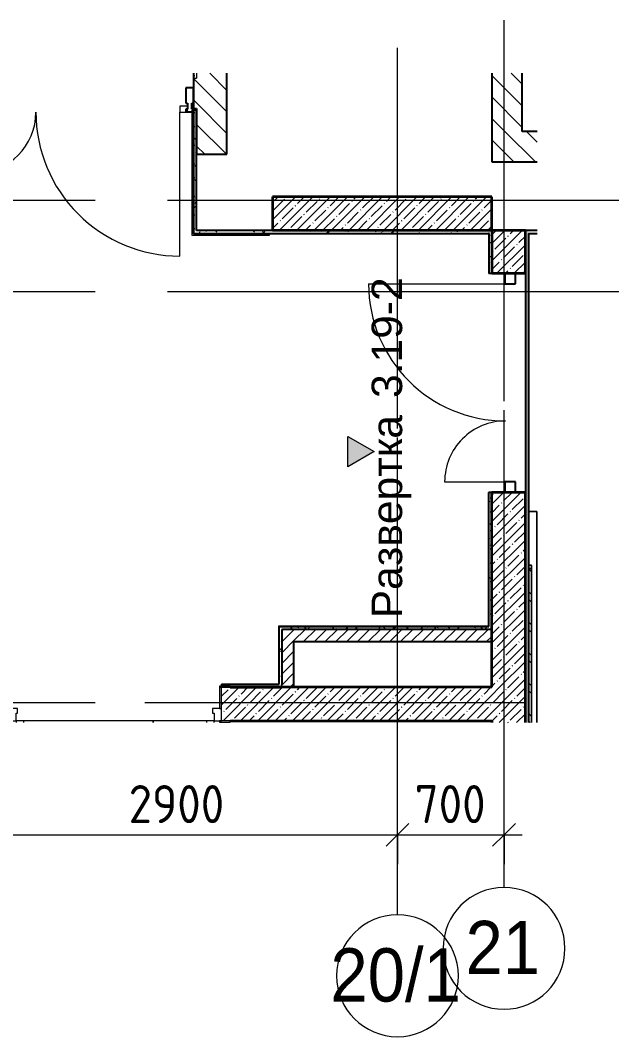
# Model space of a CAD drawing. Header units: millimetres. Extents: x 35124 to 170704, y -1987 to 12522.
# Drawn here: x 72382 to 76313, y 5606 to 12280 of the extents above; entities that cross this region are included whole.
import ezdxf

# ---------------------------------------------------------------- set-up
doc = ezdxf.new("R2010")
doc.units = ezdxf.units.MM
doc.linetypes.add('Осевая', pattern=[3175, 635, -476.25, 1587.5, -476.25])
for name, color, linetype, lineweight in [('A-ANNO-DIMS', 7, 'Continuous', 9), ('A-ANNO-DIMS-100', 7, 'Continuous', 9), ('A-DOOR', 7, 'Continuous', 9), ('A-DOOR-1', 7, 'Continuous', 13), ('A-DOOR-FRAM', 7, 'Continuous', 13), ('A-GLAZ-CWMG', 7, 'Continuous', 9), ('A-GLAZ-CWMG-1', 7, 'Continuous', 25), ('A-WALL', 7, 'Continuous', 9), ('G-ANNO-SYMB', 7, 'Continuous', 9), ('I-FURN', 7, 'Continuous', 9), ('I-WALL', 7, 'Continuous', 9), ('S-STRS-1', 7, 'Continuous', 9), ('Оси', 7, 'Continuous', 9), ('Оси-1', 7, 'Continuous', 20), ('Оси-2', 7, 'Осевая', 9)]:
    doc.layers.add(name, color=color, linetype=linetype, lineweight=lineweight)
for name, color, linetype, lineweight, true_color in [('A-WALL-1', 7, 'Continuous', 25, 0x3c3c3c), ('A-WALL-2', 7, 'Continuous', 35, 0x3c3c3c), ('A-WALL-FNSH-1', 7, 'Continuous', 13, 0x3c3c3c), ('I-FURN-1', 7, 'Continuous', 9, 0xf0f0f0)]:
    doc.layers.add(name, color=color, linetype=linetype, lineweight=lineweight, true_color=true_color)
doc.styles.add('Arial', font='arial.ttf', dxfattribs={"width": 0.9, "height": 350})
doc.styles.add('Arial_1', font='arial.ttf', dxfattribs={"height": 200})
doc.styles.add('ISOCPEUR', font='isocpeur.ttf', dxfattribs={"width": 0.9, "height": 250})
doc.dimstyles.new('ISO-2_5_0_9К_БОЛЬШОЙ', dxfattribs={"dimscale": 304.8, "dimtxt": 248.995294, "dimasz": 0.492126, "dimexe": 0.393701, "dimexo": 0.984252, "dimgap": 0, "dimtad": 1, "dimdec": 0, "dimrnd": 10, "dimzin": 0, "dimdsep": 46, "dimtxsty": 'ISOCPEUR', "dimblk1": 'OBLIQUE', "dimblk2": 'OBLIQUE', "dimsah": 1, "dimcen": 0.09, "dimdle": 0.393701, "dimazin": 0, "dimtfac": 1, "dimtdec": 4, "dimtix": 1, "dimtmove": 0, "dimatfit": 3, "dimfxl": 1, "dimtvp": 1, "dimtolj": 1, "dimtzin": 0, "dimarcsym": 2})
pattern_1 = [(45, (0, 0), (-57.02463, 57.02463), []), (45, (57.025, 0), (-57.02463, 57.02463), [100.806, -20.161, 3.353, -16.808])]
pattern_2 = [(135, (0, 0), (-70.71068, -70.71068), [])]
pattern_3 = [(45, (0, 0), (-35.35534, 35.35534), [])]
pattern_4 = [(0, (0, 0), (121.92, 30.48), [10.058, -81.382, 10.058, -81.382, -487.68]), (0, (0, 0), (121.92, 30.48), [-182.88, 10.058, -172.822, 10.058, -81.382, -213.36]), (0, (0, 0), (121.92, 30.48), [-457.2, 10.058, -50.902, 10.058, -142.342]), (120, (45.72, 15.24), (-87.356454, 90.345817), [10.058, -81.382, 10.058, -81.382, -487.68]), (120, (45.72, 15.24), (-87.356454, 90.345817), [-182.88, 10.058, -172.822, 10.058, -81.382, -213.36]), (120, (45.72, 15.24), (-87.356454, 90.345817), [-457.2, 10.058, -50.902, 10.058, -142.342]), (240, (60.96, 76.2), (-34.563546, -120.825817), [10.058, -81.382, 10.058, -81.382, -487.68]), (240, (60.96, 76.2), (-34.563546, -120.825817), [-182.88, 10.058, -172.822, 10.058, -81.382, -213.36]), (240, (60.96, 76.2), (-34.563546, -120.825817), [-457.2, 10.058, -50.902, 10.058, -142.342])]

# ---------------------------------------------------------------- blocks, each defined once
blk = doc.blocks.new('110_Дверь_СКБ_2Ст - Д-1 Лестничная клетка EIS60-24319353-План разверток пом_3_19_ Этаж 3')
at = {"layer": 'A-DOOR'}
for centre, radius, start, end in [((-637.5, 110), 400, 360, 1.50328), ((662.5, 110), 900, 179.3339, 180)]:
    blk.add_arc(centre, radius, start, end, dxfattribs=at)
at = {"layer": 'A-DOOR-1'}
for p, q in [((-637.5, 120.4), (-637.5, 110)), ((-637.5, 110), (-587.5, 110)), ((-587.5, 110), (-587.5, 120.4)), ((612.5, 120.4), (612.5, 110)), ((612.5, 110), (662.5, 110)), ((662.5, 110), (662.5, 120.4))]:
    blk.add_line(p, q, dxfattribs=at)
at = {"layer": 'A-DOOR-FRAM'}
for p, q in [((-672.5, 118), (-742.5, 118)), ((-742.5, 118), (-742.5, 110)), ((-742.5, 110), (-672.5, 110)), ((-637.5, 110), (-687.5, 110)), ((-687.5, 110), (-687.5, 30)), ((-672.5, 110), (-672.5, 118)), ((-637.5, 60), (-637.5, 110)), ((662.5, 110), (662.5, 60)), ((712.5, 110), (662.5, 110)), ((767.5, 118), (697.5, 118)), ((697.5, 118), (697.5, 110)), ((697.5, 110), (767.5, 110)), ((712.5, 30), (712.5, 110)), ((767.5, 110), (767.5, 118)), ((-687.5, 30), (-627.5, 30)), ((-672.5, 30), (-687.5, 30)), ((-687.5, 30), (-687.5, -110)), ((-672.5, -110), (-672.5, 30)), ((-627.5, 60), (-637.5, 60)), ((-627.5, 30), (-627.5, 60)), ((662.5, 60), (652.5, 60)), ((652.5, 60), (652.5, 30)), ((652.5, 30), (712.5, 30)), ((712.5, 30), (697.5, 30)), ((697.5, 30), (697.5, -110)), ((712.5, -110), (712.5, 30)), ((-672.5, -110), (-742.5, -110)), ((-742.5, -110), (-742.5, -118)), ((-742.5, -118), (-672.5, -118)), ((-687.5, -110), (-672.5, -110)), ((-672.5, -118), (-672.5, -110)), ((697.5, -110), (712.5, -110)), ((767.5, -110), (697.5, -110)), ((697.5, -110), (697.5, -118)), ((697.5, -118), (767.5, -118)), ((767.5, -118), (767.5, -110))]:
    blk.add_line(p, q, dxfattribs=at)
blk = doc.blocks.new('Зеркало обычное - Доска-32858920-План разверток пом_3_19_ Этаж 3')
at = {"layer": 'I-FURN'}
h = blk.add_hatch(dxfattribs=at)
h.set_pattern_fill('FP_12', color=256, style=0, pattern_type=2)
h.set_pattern_definition([(45, (50, 50), (-200, 0), [141.421, -141.421]), (45, (100, 50), (-200, 0), [70.711, -212.132]), (45, (50, 100), (-200, 0), [70.711, -212.132])])
h.paths.add_polyline_path([(993.4, 40), (2005, 40), (2005, 60), (993.4, 60)])
at = {"layer": 'I-FURN-1'}
for p, q in [((2005, 60), (993.4, 60)), ((993.4, 60), (2005, 60)), ((2025, 60), (993.4, 60)), ((993.4, 60), (2005, 60)), ((2005, 60), (993.4, 60)), ((993.4, 60), (2005, 60)), ((993.4, 40), (2005, 40)), ((2005, 40), (993.4, 40)), ((993.4, 40), (2025, 40)), ((2005, 40), (993.4, 40)), ((993.4, 40), (2005, 40)), ((2005, 40), (993.4, 40)), ((2005, 40), (2005, 60)), ((2005, 60), (2005, 40)), ((2005, 60), (2025, 60)), ((2005, 60), (2005, 40)), ((2005, 40), (2005, 60)), ((2025, 40), (2005, 40)), ((2025, 40), (2025, 60)), ((2025, 60), (2025, 40))]:
    blk.add_line(p, q, dxfattribs=at)
blk = doc.blocks.new('Прямоугольный импост - 50 x 70 мм-32306832-План разверток пом_3_19_ Этаж 3')
at = {"layer": 'A-GLAZ-CWMG-1'}
for p, q in [((-70, 35), (0, 35)), ((-70, -35), (-70, 35)), ((0, 35), (0, -35)), ((0, -35), (-70, -35))]:
    blk.add_line(p, q, dxfattribs=at)
blk = doc.blocks.new('Дверь_Витражная_остекление_ - ДВН_ДАО_Главный вход_1200 в свету Д-22 _п_-32306833-План разверток пом_3_19_ Этаж 3')
at = {"layer": 'A-DOOR'}
for p, q in [((-650, -930), (-650, -35)), ((650, -430), (650, -35))]:
    blk.add_line(p, q, dxfattribs=at)
for centre, radius, start, end in [((-650, -30), 900, 270, 0), ((650, -30), 400, 180, 270)]:
    blk.add_arc(centre, radius, start, end, dxfattribs=at)
blk = doc.blocks.new('Прямоугольный импост - 50 x 70 мм-32306835-План разверток пом_3_19_ Этаж 3')
at = {"layer": 'A-GLAZ-CWMG-1'}
for p, q in [((0, 35), (-70, 35)), ((-70, 35), (-70, -35)), ((0, -35), (0, 35)), ((-70, -35), (0, -35))]:
    blk.add_line(p, q, dxfattribs=at)
blk = doc.blocks.new('Дверь_Витражная_остекление_ - В-18-32468702-План разверток пом_3_19_ Этаж 3')
at = {"layer": 'A-DOOR'}
for p, q in [((-672.5, 965), (-672.5, 20)), ((672.5, 420), (672.5, 20))]:
    blk.add_line(p, q, dxfattribs=at)
for centre, radius, start, end in [((-672.5, 20), 945, 360, 90), ((672.5, 20), 400, 90, 180)]:
    blk.add_arc(centre, radius, start, end, dxfattribs=at)
at = {"layer": 'A-DOOR-1'}
for p, q in [((-672.5, 20), (-722.5, 20)), ((-722.5, 20), (-722.5, -20)), ((-672.5, -20), (-672.5, 20)), ((722.5, 20), (672.5, 20)), ((672.5, 20), (672.5, -20)), ((722.5, -20), (722.5, 20)), ((-722.5, -20), (-672.5, -20)), ((672.5, -20), (722.5, -20))]:
    blk.add_line(p, q, dxfattribs=at)
blk = doc.blocks.new('Прямоугольный импост - Импост структурный с накладкой - 160мм Темный-V4-План разверток пом_3_19_ Этаж 3')
at = {"layer": 'A-GLAZ-CWMG-1'}
for p, q in [((0, 140), (-50, 140)), ((-50, 140), (-50, 40)), ((0, 40), (0, 140)), ((-50, 40), (-40, 40)), ((-40, 0), (-50, 0)), ((-50, 0), (-50, -17)), ((-40, 40), (-40, 0)), ((-10, 0), (-10, 40)), ((-10, 40), (0, 40)), ((0, 0), (-10, 0)), ((0, -17), (0, 0)), ((-50, -17), (0, -17))]:
    blk.add_line(p, q, dxfattribs=at)
blk = doc.blocks.new('Ось сетки - D8-29747960-План разверток пом_3_19_ Этаж 3')
at = {"layer": 'Оси-1'}
for start, end in [(360, 180), (180, 360)]:
    blk.add_arc((0, 0), 4, start, end, dxfattribs=at)
blk = doc.blocks.new('Фасад - Марка фасада_Указатель-25386507-План разверток пом_3_19_ Этаж 3')
at = {"layer": 'G-ANNO-SYMB'}
blk.add_hatch(color=256, dxfattribs=at).paths.add_polyline_path([(-1, 0), (0, 1.732), (1, 0), (0, 0)])
for p, q in [((0, 1.732), (-1, 0)), ((1, 0), (0, 1.732)), ((-1, 0), (0, 0)), ((0, 0), (1, 0))]:
    blk.add_line(p, q, dxfattribs=at)
blk = doc.blocks.new('DIMBLOCK17-План разверток пом_3_19_ Этаж 3')
at = {"layer": 'A-ANNO-DIMS-100'}
for p, q in [((71960, 6737.4), (71960, 7051.3)), ((74860, 6737.4), (74860, 7051.3)), ((71960, 6931.3), (74860, 6931.3)), ((71960, 6931.3), (71960, 6737.4)), ((74860, 6931.3), (74860, 6737.4))]:
    blk.add_line(p, q, dxfattribs=at)
at = {"layer": 'A-ANNO-DIMS-100', "lineweight": 20}
for p, q in [((71960, 6931.3), (72035, 7006.3)), ((74860, 6931.3), (74935, 7006.3)), ((71960, 6931.3), (71885, 6856.3)), ((74860, 6931.3), (74785, 6856.3))]:
    blk.add_line(p, q, dxfattribs=at)
at = {"layer": 'A-ANNO-DIMS-100', "color": 0, "insert": (73094, 7257.9), "char_height": 250, "width": 758.478, "attachment_point": 1, "line_spacing_factor": 1.149209, "style": 'ISOCPEUR'}
blk.add_mtext('2900', dxfattribs=at)
blk = doc.blocks.new('_Oblique')
at = {"color": 0, "linetype": 'ByBlock', "lineweight": -2}
blk.add_line((-0.5, -0.5), (0.5, 0.5), dxfattribs=at)
blk = doc.blocks.new('DIMBLOCK18-План разверток пом_3_19_ Этаж 3')
at = {"layer": 'A-ANNO-DIMS-100'}
for p, q in [((74860, 6737.4), (74860, 7051.3)), ((75560, 6737.4), (75560, 7051.3)), ((74860, 6931.3), (75680, 6931.3)), ((74860, 6931.3), (74860, 6737.4)), ((75560, 6931.3), (75560, 6737.4))]:
    blk.add_line(p, q, dxfattribs=at)
at = {"layer": 'A-ANNO-DIMS-100', "lineweight": 20}
for p, q in [((74860, 6931.3), (74935, 7006.3)), ((75560, 6931.3), (75635, 7006.3)), ((74860, 6931.3), (74785, 6856.3)), ((75560, 6931.3), (75485, 6856.3))]:
    blk.add_line(p, q, dxfattribs=at)
at = {"layer": 'A-ANNO-DIMS-100', "color": 0, "insert": (74973, 7257.9), "char_height": 250, "width": 568.858, "attachment_point": 1, "line_spacing_factor": 1.149209, "style": 'ISOCPEUR'}
blk.add_mtext('700', dxfattribs=at)

msp = doc.modelspace()

# ---------------------------------------------------------------- hatches: boundary and pattern name
at = {"layer": 'I-WALL'}
h = msp.add_hatch(dxfattribs=at)
h.set_pattern_fill('FP_1', color=256, style=0, pattern_type=2)
h.set_pattern_definition(pattern_2)
h.paths.add_polyline_path([(73540, 11699.9999), (73540, 11899.9999), (73520, 11899.9999), (73520, 11699.9999)])
h.paths.add_polyline_path([(68670, 11699.9999), (68754, 11699.9999), (68754, 11899.9999), (68670, 11899.9999)])
h.paths.add_polyline_path([(70234, 11699.9999), (70310, 11699.9999), (70310, 11899.9999), (70234, 11899.9999)])
h.paths.add_polyline_path([(70830, 11699.9999), (70830, 11899.9999), (70810, 11899.9999), (70810, 11699.9999)])
h = msp.add_hatch(dxfattribs=at)
h.set_pattern_fill('FP_11', color=256, style=0, pattern_type=2)
h.set_pattern_definition(pattern_4)
h.paths.add_polyline_path([(73540, 11899.9999), (73540, 11933.0494), (73520, 11933.0494), (73520, 11899.9999)])
h = msp.add_hatch(dxfattribs=at)
h.set_pattern_fill('FP_1', color=256, style=0, pattern_type=2)
h.set_pattern_definition(pattern_2)
h.paths.add_polyline_path([(73540, 11400), (73740, 11400), (73740, 11933.0494), (73540, 11933.0494), (73540, 11699.9999)])
h = msp.add_hatch(dxfattribs=at)
h.set_pattern_fill('FP_1', color=256, style=0, pattern_type=2)
h.set_pattern_definition(pattern_2)
h.paths.add_polyline_path([(75680, 11550.0001), (75680, 11933.0494), (75480, 11933.0494), (75480, 11550.0001)])
h = msp.add_hatch(dxfattribs=at)
h.set_pattern_fill('FP_11', color=256, style=0, pattern_type=2)
h.set_pattern_definition(pattern_4)
h.paths.add_polyline_path([(73540, 10900), (73540, 11689.9996), (73520, 11689.9996), (73520, 10900)])
h = msp.add_hatch(dxfattribs=at)
h.set_pattern_fill('FP_1', color=256, style=0, pattern_type=2)
h.set_pattern_definition(pattern_2)
h.paths.add_polyline_path([(75777.6676, 11350.0001), (75777.6676, 11550.0001), (75480, 11550.0001), (75480, 11350.0001)])
h = msp.add_hatch(dxfattribs=at)
h.set_pattern_fill('FP_2', color=256, style=0, pattern_type=2)
h.set_pattern_definition(pattern_1)
h.paths.add_polyline_path([(75460, 10900), (75480, 10900), (75480, 11120), (74040, 11120), (74040, 10900), (74578.6374, 10900)])
h = msp.add_hatch(dxfattribs=at)
h.set_pattern_fill('FP_11', color=256, style=0, pattern_type=2)
h.set_pattern_definition(pattern_4)
h.paths.add_polyline_path([(75460, 10880), (75460, 10900), (73520, 10900), (73520, 10880), (75459, 10880)])
h = msp.add_hatch(dxfattribs=at)
h.set_pattern_fill('FP_11', color=256, style=0, pattern_type=2)
h.set_pattern_definition(pattern_4)
h.paths.add_polyline_path([(75480, 8299.9999), (75480, 9179), (75460, 9179), (75460, 8299.9999)])
h.paths.add_polyline_path([(75480, 10619), (75480, 10900), (75460, 10900), (75460, 10619)])
h = msp.add_hatch(dxfattribs=at)
h.set_pattern_fill('FP_2', color=256, style=0, pattern_type=2)
h.set_pattern_definition(pattern_1)
h.paths.add_polyline_path([(75480, 7900), (75700, 7900), (75700, 9179), (75480, 9179), (75480, 8199.9999)])
h.paths.add_polyline_path([(75700, 10619), (75700, 10900), (75480, 10900), (75480, 10619)])
h = msp.add_hatch(dxfattribs=at)
h.set_pattern_fill('FP_11', color=256, style=0, pattern_type=2)
h.set_pattern_definition(pattern_4)
h.paths.add_polyline_path([(75720, 7669.5724), (75720, 10900), (75700, 10900), (75700, 7669.5724), (75714.1141, 7669.5724)])
h = msp.add_hatch(dxfattribs=at)
h.set_pattern_fill('FP_11', color=256, style=0, pattern_type=2)
h.set_pattern_definition(pattern_4)
h.paths.add_polyline_path([(75777.6676, 10880), (75777.6676, 10900), (75720, 10900), (75720, 10880)])
h = msp.add_hatch(dxfattribs=at)
h.set_pattern_fill('FP_11', color=256, style=0, pattern_type=2)
h.set_pattern_definition(pattern_4)
h.paths.add_polyline_path([(74100, 7920), (74100, 8299.9999), (74080, 8299.9999), (74080, 7920)])
h = msp.add_hatch(dxfattribs=at)
h.set_pattern_fill('FP_11', color=256, style=0, pattern_type=2)
h.set_pattern_definition(pattern_4)
h.paths.add_polyline_path([(74578.6374, 8279.9999), (75480, 8279.9999), (75480, 8299.9999), (74100, 8299.9999), (74100, 8279.9999)])
h = msp.add_hatch(dxfattribs=at)
h.set_pattern_fill('FP_8', color=256, style=0, pattern_type=2)
h.set_pattern_definition(pattern_3)
h.paths.add_polyline_path([(74180, 7900), (74180, 8279.9999), (74100, 8279.9999), (74100, 7900)])
h = msp.add_hatch(dxfattribs=at)
h.set_pattern_fill('FP_8', color=256, style=0, pattern_type=2)
h.set_pattern_definition(pattern_3)
h.paths.add_polyline_path([(75480, 8199.9999), (75480, 8279.9999), (74180, 8279.9999), (74180, 8199.9999), (74578.6374, 8199.9999)])
h = msp.add_hatch(dxfattribs=at)
h.set_pattern_fill('FP_11', color=256, style=0, pattern_type=2)
h.set_pattern_definition(pattern_4)
h.paths.add_polyline_path([(73760, 7900), (74100, 7900), (74100, 7920), (73705, 7920), (73705, 7908), (73760, 7908), (73760, 7902.9412)])
h.paths.add_polyline_path([(71690, 7900), (72250, 7900), (72250, 7908), (72305, 7908), (72305, 7920), (71660, 7920), (71660, 7908), (71690, 7908)])
h.paths.add_polyline_path([(70680, 7900), (70680, 7908), (70710, 7908), (70710, 7920), (69360, 7920), (69360, 7908), (69390, 7908), (69390, 7900)])
h.paths.add_polyline_path([(68230, 7900), (68230, 7908), (68260, 7908), (68260, 7920), (66860, 7920), (66860, 7908), (66890, 7908), (66890, 7900)])
h.paths.add_polyline_path([(65410, 7900), (65880, 7900), (65880, 7908), (65910, 7908), (65910, 7920), (60470, 7920), (60470, 7900), (64110, 7900)])
h.paths.add_polyline_path([(57970, 7900), (57970, 7920), (50859.9353, 7920), (50859.9353, 7900), (56593.1853, 7900)])
h.paths.add_polyline_path([(46110, 7900), (48359.9353, 7900), (48359.9353, 7920), (42130, 7920), (42130, 7900), (44910, 7900)])
h.paths.add_polyline_path([(39630, 7900), (39630, 7920), (38759.9999, 7920), (38759.9999, 7900)])
h = msp.add_hatch(dxfattribs=at)
h.set_pattern_fill('FP_2', color=256, style=0, pattern_type=2)
h.set_pattern_definition(pattern_1)
h.paths.add_polyline_path([(75480, 7680), (75480, 7900), (73705, 7900), (73705, 7680), (74578.6374, 7680)])
h.paths.add_polyline_path([(72080, 7680), (72305, 7680), (72305, 7900), (71860, 7900), (71860, 7680)])
h = msp.add_hatch(dxfattribs=at)
h.set_pattern_fill('FP_2', color=256, style=0, pattern_type=2)
h.set_pattern_definition(pattern_1)
h.paths.add_polyline_path([(75700, 7669.5724), (75700, 7900), (75480, 7900), (75480.3513, 7669.5724)])

# ---------------------------------------------------------------- linework, layer by layer
at = {"layer": 'A-WALL'}
for p, q in [((73520, 11899.9999), (73540, 11899.9999)), ((73540, 11933.0494), (73540, 11899.9999)), ((74019.6972, 10880), (74019.6972, 10879.5)), ((74100, 7900), (74100, 7920))]:
    msp.add_line(p, q, dxfattribs=at)
at = {"layer": 'A-WALL-1'}
for p, q in [((73520, 11933.0494), (73520, 11699.9999)), ((73740, 11400), (73740, 11933.0494)), ((75480, 11933.0494), (75480, 11350.0001)), ((75680, 11550.0001), (75680, 11933.0494)), ((73520, 11699.9999), (73540, 11699.9999)), ((73540, 11689.9996), (73520, 11689.9996)), ((73520, 11689.9996), (73520, 10880)), ((73540, 11699.9999), (73540, 11400)), ((73540, 10900), (73540, 11689.9996)), ((75777.6676, 11550.0001), (75680, 11550.0001)), ((73540, 11400), (73740, 11400)), ((75480, 11350.0001), (75777.6676, 11350.0001)), ((73520, 10880), (75460, 10880)), ((74040, 10900), (73540, 10900)), ((75460, 10880), (75460, 10619)), ((75777.6676, 10900), (75700, 10900)), ((75720, 10880), (75777.6676, 10880)), ((75720, 10880), (75720, 7669.5724)), ((75460, 10619), (75480, 10619)), ((75700, 10619), (75700, 7669.5724)), ((75480, 9179), (75460, 9179)), ((75460, 8299.9999), (75460, 9179)), ((74080, 8299.9999), (74080, 7920)), ((74080, 8299.9999), (75460, 8299.9999)), ((74100, 8279.9999), (74100, 7920)), ((75480, 8279.9999), (74100, 8279.9999)), ((74180, 7900), (74180, 8199.9999)), ((74180, 8199.9999), (75480, 8199.9999)), ((73705, 7920), (73705, 7908)), ((73705, 7920), (74080, 7920))]:
    msp.add_line(p, q, dxfattribs=at)
at = {"layer": 'A-WALL-2'}
for p, q in [((75480, 11120), (74040, 11120)), ((74040, 11120), (74040, 10900)), ((75480, 10900), (75480, 11120)), ((75700, 10900), (74040, 10900)), ((75480, 10900), (75480, 10619)), ((75700, 10619), (75700, 10900)), ((75480, 10619), (75700, 10619)), ((75700, 9179), (75480, 9179)), ((75480, 7900), (75480, 9179)), ((75700, 7900), (75700, 9179)), ((75480, 7900), (73760, 7900)), ((73760, 7900), (74100, 7900)), ((75700, 7669.5724), (75700, 7900)), ((73760, 7680), (75480, 7680)), ((75480, 7680), (75480, 7669.5724))]:
    msp.add_line(p, q, dxfattribs=at)
at = {"layer": 'A-WALL-FNSH-1'}
for p, q in [((73519, 11933.0494), (73519, 11899.9999)), ((73519, 11899.9999), (73520, 11899.9999)), ((73520, 11689.9996), (73509, 11689.9996)), ((73509, 11689.9996), (73509, 10882.5909)), ((73520, 10880), (73508.5072, 10880)), ((73508.5072, 10880), (73508.5072, 10869)), ((73509, 10882.5909), (73520, 10882.5909)), ((75459, 10880.5), (74019.6972, 10880.5)), ((74019.6972, 10880.5), (74019.6972, 10880)), ((74019.6972, 10879.5), (75459, 10879.5)), ((74019.6972, 10869), (74019.6972, 10879.5)), ((75459, 10880), (75459, 10880.5)), ((75459, 10879.5), (75459, 10619)), ((73508.5072, 10869), (74019.6972, 10869)), ((75777.6676, 10879), (75720, 10879)), ((75721, 10619), (75721, 10879)), ((75459, 10619), (75460, 10619)), ((75720, 10619), (75721, 10619)), ((75460, 9179), (75459, 9179)), ((75459, 9179), (75459, 8300.9999)), ((75721, 9179), (75720, 9179)), ((75721, 7669.5724), (75721, 9179)), ((74079, 8300.9999), (74079, 7921)), ((75459, 8300.9999), (74079, 8300.9999)), ((74079, 7921), (73705, 7921)), ((73705, 7921), (73705, 7920))]:
    msp.add_line(p, q, dxfattribs=at)
at = {"layer": 'I-FURN-1'}
for p, q in [((75775, 9055), (75720, 9055)), ((75720, 9055), (75775, 9055)), ((75775, 7669.5724), (75775, 9055)), ((75775, 9055), (75775, 7669.5724))]:
    msp.add_line(p, q, dxfattribs=at)
at = {"layer": 'S-STRS-1'}
msp.add_line((73605, 7680), (72405, 7680), dxfattribs=at)
at = {"layer": 'Оси'}
for p, q in [((75560, 9780), (75560, 12280)), ((74860, 9600), (74860, 12100)), ((73813.0781, 11100), (76313.0781, 11100)), ((73813.0781, 10500), (76313.0781, 10500)), ((75560, 6585.5827), (75560, 9085.5827)), ((74860, 6405.5827), (74860, 8905.5827)), ((73200, 7800), (75700, 7800))]:
    msp.add_line(p, q, dxfattribs=at)
at = {"layer": 'Оси-2'}
for p, q in [((38424.4932, 11100), (73813.0781, 11100)), ((38424.4932, 10500), (73813.0781, 10500)), ((75560, 9085.5827), (75560, 9780)), ((74860, 8905.5827), (74860, 9600)), ((38424.4932, 7800), (73200, 7800))]:
    msp.add_line(p, q, dxfattribs=at)

# ---------------------------------------------------------------- block references
at = {"layer": 'A-DOOR'}
for name, p, rotation in [('Дверь_Витражная_остекление_ - В-18-32468702-План разверток пом_3_19_ Этаж 3', (72757.5, 11696.9996), 180), ('Дверь_Витражная_остекление_ - ДВН_ДАО_Главный вход_1200 в свету Д-22 _п_-32306833-План разверток пом_3_19_ Этаж 3', (75600, 9899), 269.9999999999994), ('110_Дверь_СКБ_2Ст - Д-1 Лестничная клетка EIS60-24319353-План разверток пом_3_19_ Этаж 3', (73017.5, 7790), 180)]:
    msp.add_blockref(name, p, dxfattribs=dict(at, rotation=rotation))
at = {"layer": 'A-GLAZ-CWMG'}
msp.add_blockref('Прямоугольный импост - Импост структурный с накладкой - 160мм Темный-V4-План разверток пом_3_19_ Этаж 3', (73520, 11696.9996), dxfattribs=at)
at = {"layer": 'A-GLAZ-CWMG', "rotation": 89.99999999999942}
msp.add_blockref('Прямоугольный импост - 50 x 70 мм-32306835-План разверток пом_3_19_ Этаж 3', (75600, 10619), dxfattribs=at)
at = {"layer": 'A-GLAZ-CWMG', "extrusion": (0, 0, -1), "rotation": 270.0000000000006}
msp.add_blockref('Прямоугольный импост - 50 x 70 мм-32306832-План разверток пом_3_19_ Этаж 3', (-75600, 9179), dxfattribs=at)
at = {"layer": 'G-ANNO-SYMB', "extrusion": (0, 0, -1), "xscale": 99.99999999999993, "yscale": 99.99999999999993, "zscale": 99.99999999999993, "rotation": 90.00000000000001}
msp.add_blockref('Фасад - Марка фасада_Указатель-25386507-План разверток пом_3_19_ Этаж 3', (-74534.7544, 9448.0359), dxfattribs=at)
at = {"layer": 'I-FURN-1', "rotation": 90.00000000000017}
msp.add_blockref('Зеркало обычное - Доска-32858920-План разверток пом_3_19_ Этаж 3', (75781.0939, 6676.1647), dxfattribs=at)
at = {"layer": 'Оси-1', "xscale": 99.99999999999993, "yscale": 99.99999999999993, "zscale": 99.99999999999993}
for p in [(75560, 6185.5827), (74860, 6005.5827)]:
    msp.add_blockref('Ось сетки - D8-29747960-План разверток пом_3_19_ Этаж 3', p, dxfattribs=at)

# ---------------------------------------------------------------- texts
at = {"layer": 'G-ANNO-SYMB', "char_height": 200, "attachment_point": 1, "rotation": 90, "style": 'Arial_1'}
for s, insert, width in [(' 3.19-2', (74690.5166, 9722.4656), 1074.26125), ('Развертка', (74690.5166, 8353.2469), 1659.493125)]:
    msp.add_mtext(s, dxfattribs=dict(at, insert=insert, width=width))
at = {"layer": 'Оси', "char_height": 350, "attachment_point": 1, "style": 'Arial'}
for s, insert, width in [('21', (75307.384, 6366.2294), 606.07575), ('20/1', (74419.734, 6186.2294), 1060.632562)]:
    msp.add_mtext(s, dxfattribs=dict(at, insert=insert, width=width))

# ---------------------------------------------------------------- dimensions: what is measured, and where the dimension line sits
at = {"layer": 'A-ANNO-DIMS'}
for base, p1, p2, override, picture, middle in [((74860, 6931.299), (71960, 7037.365), (74860, 7037.365), {"dimpost": '<>', "dimfxl": 2900}, 'DIMBLOCK17-План разверток пом_3_19_ Этаж 3', (73410, 7056.299)), ((75560, 6931.299), (74860, 7037.365), (75560, 7037.365), {"dimpost": '<>', "dimfxl": 700}, 'DIMBLOCK18-План разверток пом_3_19_ Этаж 3', (75210, 7056.299))]:
    dim = msp.add_linear_dim(base=base, p1=p1, p2=p2, dimstyle='ISO-2_5_0_9К_БОЛЬШОЙ', override=override, dxfattribs=at)
    dim.commit()
    dim.dimension.update_dxf_attribs({"geometry": picture, "text_midpoint": middle})

doc.saveas('drawing.dxf')
